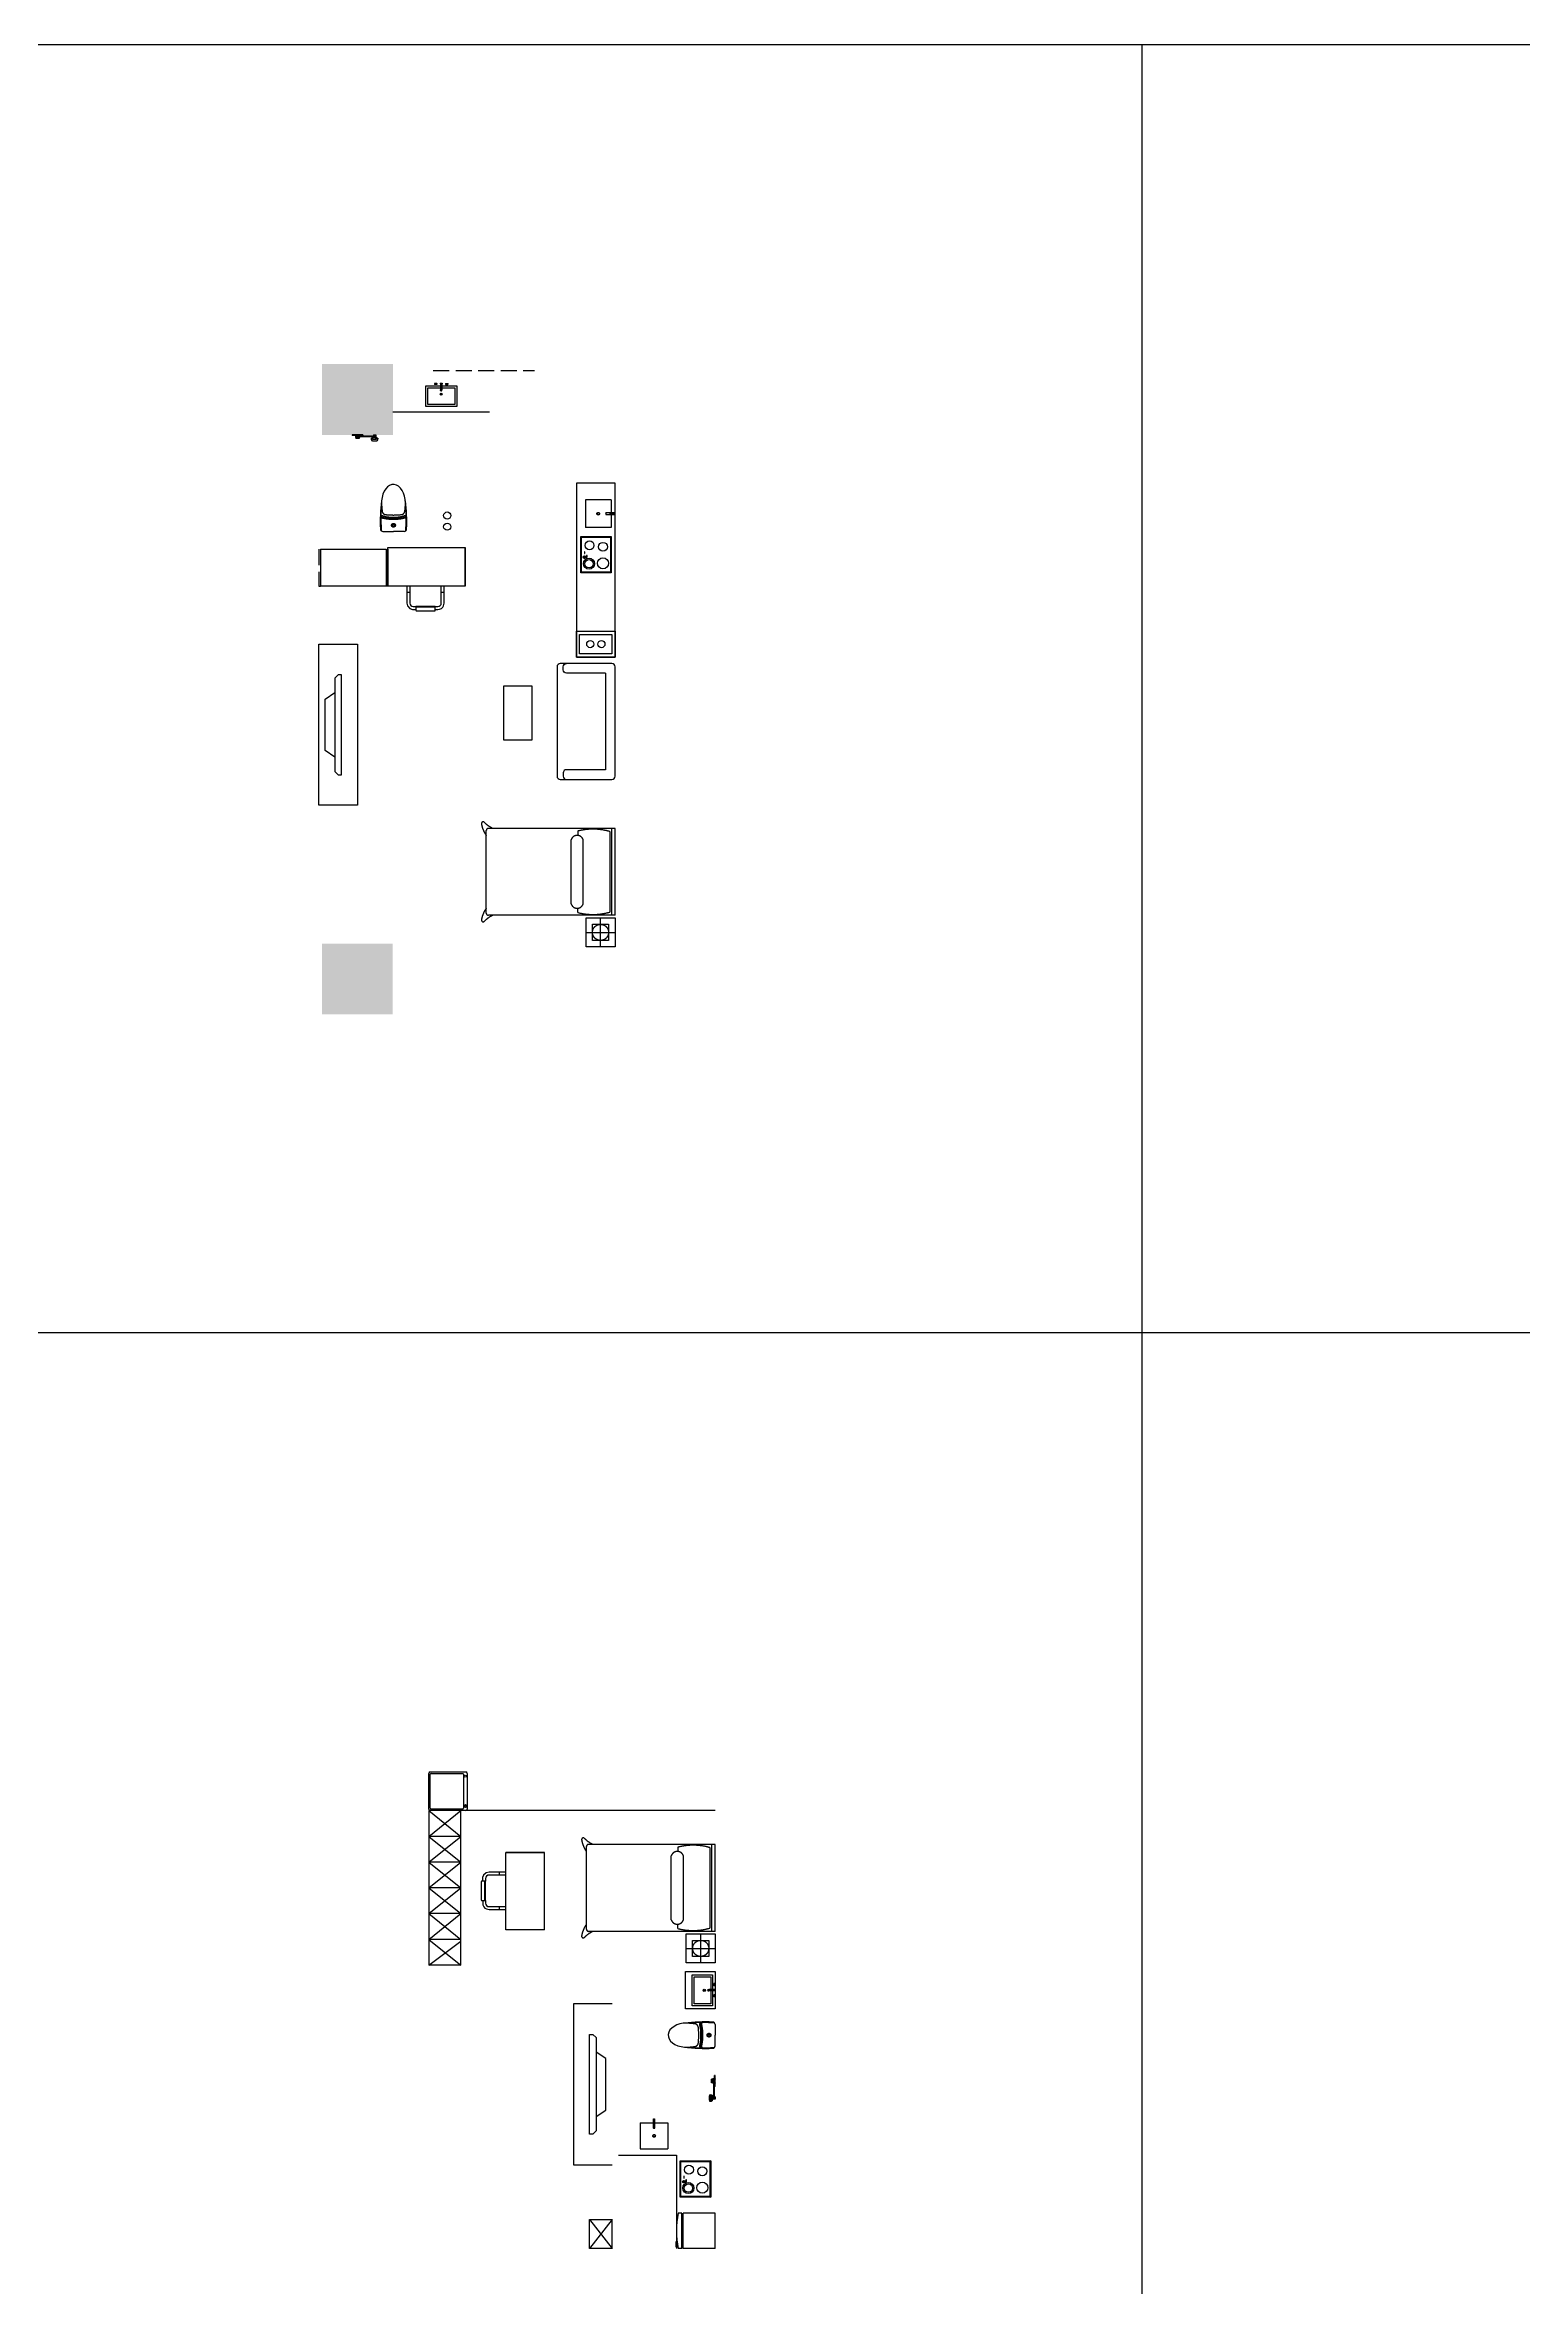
# Model space of a CAD drawing. Extents: x 64524 to 106254978, y -22354 to 20449254.
# Drawn here: x 106077940 to 106100903, y 19852395 to 19887214 of the extents above; entities that cross this region are included whole.
import ezdxf

# ---------------------------------------------------------------- set-up
doc = ezdxf.new("R2010")
doc.units = 0
doc.header["$LTSCALE"] = 1000
doc.header["$MEASUREMENT"] = 0
doc.linetypes.add('DASH', pattern=[0.35, 0.25, -0.1])
doc.layers.get('0').update_dxf_attribs({"color": 255, "linetype": 'CONTINUOUS'})
for name, color, linetype in [('A-DRWD', 115, 'CONTINUOUS'), ('B不可动建筑图层', 6, 'CONTINUOUS'), ('DOOR_FIRE_TEXT', 7, 'CONTINUOUS'), ('J家具', 4, 'CONTINUOUS'), ('K可动模块', 4, 'CONTINUOUS'), ('平面家具', 134, 'DASH')]:
    doc.layers.add(name, color=color, linetype=linetype)
doc.styles.add('ROMANS', font='romans.shx', dxfattribs={"width": 0.5})
doc.styles.get("Standard").update_dxf_attribs({"font": '', "width": 0.75})
doc.styles.get('Standard').set_extended_font_data('FangSong_GB2312')

# ---------------------------------------------------------------- blocks, each defined once
blk = doc.blocks.new('沙发')
at = {"layer": 'J家具', "extrusion": (1.12917e-07, -2.4151e-06, 1)}
blk.add_line((106086647, 19877458, 0), (106086647, 19875958, 0), dxfattribs=at)
at = {"layer": 'J家具', "extrusion": (1.12917e-07, -2.4151e-06, 1), "elevation": -36}
blk.add_lwpolyline([(106085947, 19877608, 0.414214), (106085897, 19877558), (106085897, 19875858, 0.414214), (106085947, 19875808), (106086747, 19875808, 0.414214), (106086797, 19875858), (106086797, 19877558, 0.414214), (106086747, 19877608)], format="xyb", close=True, dxfattribs=at)
at = {"layer": 'J家具', "extrusion": (1.12945e-07, 2.4151e-06, 1), "elevation": 60}
blk.add_lwpolyline([(106086647, 19877458), (106086044, 19877458, -0.414214), (106085994, 19877508), (106085994, 19877558, -0.414214), (106086044, 19877608)], format="xyb", dxfattribs=at)
at = {"layer": 'J家具'}
blk.add_lwpolyline([(106085063, 19876421), (106085512, 19876421), (106085512, 19877257), (106085063, 19877257)], close=True, dxfattribs=at)
at = {"layer": 'J家具', "extrusion": (1.12917e-07, -2.4151e-06, 1), "elevation": -36}
blk.add_lwpolyline([(106086647, 19875958), (106086044, 19875958, 0.414214), (106085994, 19875908), (106085994, 19875858, 0.414214), (106086044, 19875808)], format="xyb", dxfattribs=at)
blk = doc.blocks.new('$plan$00000401')
for p, q in [((-276, 0), (276, 0)), ((-300, -576), (-300, -24)), ((-276, -528), (-276, -36)), ((-264, -24), (264, -24)), ((276, -36), (276, -528)), ((300, -24), (300, -576)), ((276, -600), (-276, -600)), ((264, -540), (-264, -540))]:
    blk.add_line(p, q)
at = {"lineweight": 13}
blk.add_line((-218, -582), (-242, -558), dxfattribs=at)
for centre, radius in [((-230, -570), 23.2), ((234, -568), 17.2)]:
    blk.add_circle(centre, radius)
blk.add_circle((-230, -570), 17.2, dxfattribs=at)
for centre, radius, start, end in [((-276, -24), 24, 90, 180), ((276, -24), 24, 0, 90), ((-264, -36), 12, 90, 180), ((264, -36), 12, 0, 90), ((-276, -576), 24, 180, 270), ((-264, -528), 12, 180, 270), ((264, -528), 12, 270, 0), ((276, -576), 24, 270, 0)]:
    blk.add_arc(centre, radius, start, end)
blk = doc.blocks.new('xiyiji2')
blk.add_blockref('$plan$00000401', (300, 0))
blk = doc.blocks.new('bingxiang1')
for p, q in [((550, 0), (0, 0)), ((0, 0), (0, -495)), ((550, 0), (550, -495)), ((550, -495), (0, -495)), ((550, -516), (0, -516)), ((0, -516), (0, -577)), ((27, -495), (27, -516)), ((446, -591), (446, -612)), ((446, -612), (523, -612)), ((523, -495), (523, -516)), ((523, -612), (523, -581)), ((550, -516), (550, -577))]:
    blk.add_line(p, q)
blk.add_arc((275, 1056), 1656, 260.4416, 279.5584)
blk = doc.blocks.new('床')
at = {"layer": 'J家具', "linetype": 'DASH', "ltscale": 150}
for p, q in [((106061900, 19878614), (106061900, 19877709)), ((106063250, 19878614), (106061900, 19878614)), ((106063250, 19878564), (106061900, 19878564)), ((106063250, 19878614), (106063250, 19877930)), ((106063290, 19878164), (106063290, 19878614)), ((106063290, 19878614), (106063740, 19878614)), ((106063740, 19878614), (106063740, 19878164)), ((106063740, 19878164), (106063290, 19878164)), ((106063250, 19877930), (106063250, 19876716)), ((106061900, 19877714), (106061900, 19876716)), ((106061900, 19876716), (106061900, 19876649)), ((106062010, 19876614), (106061935, 19876614)), ((106063140, 19876614), (106062010, 19876614)), ((106063215, 19876614), (106063140, 19876614)), ((106063250, 19876716), (106063250, 19876649))]:
    blk.add_line(p, q, dxfattribs=at)
at = {"layer": 'J家具', "color": 251, "linetype": 'DASH', "ltscale": 150}
for p, q in [((106061950, 19878533), (106063200, 19878533)), ((106063390, 19878264), (106063390, 19878514)), ((106063390, 19878514), (106063640, 19878514)), ((106063515, 19878164), (106063515, 19878614)), ((106063640, 19878514), (106063640, 19878264)), ((106063072, 19878120), (106062078, 19878120)), ((106063740, 19878389), (106063290, 19878389)), ((106063640, 19878264), (106063390, 19878264)), ((106061943, 19878035), (106062010, 19878035)), ((106062169, 19877932), (106062078, 19877932)), ((106063072, 19877932), (106062078, 19877932)), ((106063207, 19878035), (106063140, 19878035))]:
    blk.add_line(p, q, dxfattribs=at)
blk.add_circle((106063515, 19878389), 125, dxfattribs=at)
for centre, radius, start, end in [((106062849, 19878271), 936, 163.7614, 194.6385), ((106062301, 19878271), 936, 345.3615, 16.2386), ((106062108, 19878026), 98.8, 107.9551, 252.0449), ((106063041, 19878026), 98.8, 287.9551, 72.0449)]:
    blk.add_arc(centre, radius, start, end, dxfattribs=at)
at = {"layer": 'J家具', "linetype": 'DASH', "ltscale": 150}
for centre, radius, start, end in [((106061826, 19876565), 26.4, 134.4254, 280.1236), ((106061501, 19876896), 437, 314.4254, 335.7104), ((106061751, 19876985), 453, 280.1236, 304.9237), ((106061935, 19876649), 35, 180, 270), ((106061935, 19876649), 35, 180, 270), ((106063399, 19876985), 453, 235.0763, 259.8764), ((106063215, 19876649), 35, 270, 0), ((106063215, 19876649), 35, 270, 0), ((106063649, 19876896), 437, 204.2896, 225.5746), ((106063324, 19876565), 26.4, 259.8764, 45.5746)]:
    blk.add_arc(centre, radius, start, end, dxfattribs=at)
blk = doc.blocks.new('书桌')
at = {"layer": 'DOOR_FIRE_TEXT', "color": 4, "linetype": 'ByBlock', "extrusion": (-7.05685e-19, -1.36181e-08, 1)}
for p, q in [((106061811, 19875367, 0), (106061802, 19875325, 0)), ((106061825, 19875390, 0), (106061811, 19875367, 0)), ((106061845, 19875409, 0), (106061825, 19875390, 0)), ((106061876, 19875422, 0), (106061845, 19875409, 0)), ((106061902, 19875425, 0), (106061876, 19875422, 0)), ((106061940, 19875425, 0), (106061902, 19875425, 0)), ((106061943, 19875444, 0), (106061940, 19875437, 0)), ((106061940, 19875437, 0), (106061940, 19875425, 0)), ((106061950, 19875447, 0), (106061943, 19875444, 0)), ((106062234, 19875447, 0), (106061950, 19875447, 0)), ((106062241, 19875444, 0), (106062234, 19875447, 0)), ((106062244, 19875437, 0), (106062241, 19875444, 0)), ((106062244, 19875426, 0), (106062244, 19875437, 0)), ((106062297, 19875426, 0), (106062244, 19875426, 0)), ((106062335, 19875412, 0), (106062297, 19875426, 0)), ((106062372, 19875371, 0), (106062335, 19875412, 0)), ((106062382, 19875325, 0), (106062372, 19875371, 0)), ((106061802, 19875325, 0), (106061802, 19875064)), ((106062382, 19875064), (106062382, 19875325, 0))]:
    blk.add_line(p, q, dxfattribs=at)
at = {"layer": 'J家具', "linetype": 'DASH', "ltscale": 150}
for p, q in [((106061488, 19875064), (106062688, 19875064)), ((106061488, 19874464), (106061488, 19875064)), ((106062688, 19874464), (106062688, 19875064)), ((106062688, 19875064), (106062688, 19874464)), ((106061488, 19874464), (106062688, 19874464))]:
    blk.add_line(p, q, dxfattribs=at)
at = {"layer": 'K可动模块', "extrusion": (-7.05685e-19, -1.36181e-08, 1)}
blk.add_line((106061940, 19875380, 0), (106062244, 19875380, 0), dxfattribs=at)
at = {"layer": 'K可动模块', "extrusion": (-7.05685e-19, -1.36181e-08, 1), "elevation": 0}
for points in [[(106061940, 19875380), (106061902, 19875380, 0.414214), (106061847, 19875325), (106061847, 19875064)], [(106062337, 19875064), (106062337, 19875325, 0.414214), (106062282, 19875380), (106062244, 19875380)]]:
    blk.add_lwpolyline(points, format="xyb", dxfattribs=at)
blk.add_lwpolyline([(106061950, 19875390), (106062234, 19875390, 0.414214), (106062244, 19875400), (106062244, 19875437, 0.414214), (106062234, 19875447), (106061950, 19875447, 0.414214), (106061940, 19875437), (106061940, 19875400, 0.414214)], format="xyb", close=True, dxfattribs=at)
for points in [[(106061802, 19875162), (106061847, 19875162)], [(106062337, 19875162), (106062382, 19875162)]]:
    blk.add_lwpolyline(points, dxfattribs=at)
at = {"layer": 'J家具', "linetype": 'DASH', "ltscale": 150, "oblique": -180, "text_generation_flag": 4, "width": 0.746669, "flags": 9}
blk.add_attdef('YSIZE', (106062688, 19874767), '', height=0.171, dxfattribs=at)
blk = doc.blocks.new('马桶')
at = {"layer": 'J家具'}
for p in [(106068925, 19878064), (106069252, 19878064)]:
    blk.add_line(p, (106069088, 19878064), dxfattribs=at)
at = {"layer": 'J家具', "color": 251, "linetype": 'DASH', "ltscale": 150}
for radius in [29.6, 16.1]:
    blk.add_circle((106069088, 19877968), radius, dxfattribs=at)
at = {"layer": 'J家具'}
for centre, radius, start, end in [((106071460, 19877909), 2577, 177.4001, 187.1336), ((106068925, 19878024), 40, 90, 177.4001), ((106069252, 19878024), 40, 2.5999, 90), ((106066717, 19877909), 2577, 352.8664, 2.5999)]:
    blk.add_arc(centre, radius, start, end, dxfattribs=at)
at = {"layer": 'J家具', "color": 251, "linetype": 'DASH', "ltscale": 150}
for centre, radius, start, end in [((106073205, 19877867), 4312, 177.5288, 183.6994), ((106068912, 19877862), 18.8, 174.0685, 287.6407), ((106068910, 19877871), 18.2, 203.5276, 286.6187), ((106068916, 19877846), 24.1, 198.0596, 297.7967), ((106068973, 19877743), 60, 95.3921, 169.5299), ((106069065, 19877270), 602, 87.7467, 104.3815), ((106069065, 19877270), 592, 87.7467, 104.3815), ((106069065, 19877290), 552, 87.5425, 104.3815), ((106069097, 19876431), 1378, 90.3409, 95.3921), ((106069112, 19877270), 602, 75.6185, 92.2533), ((106069112, 19877290), 552, 75.6185, 92.4575), ((106069080, 19876431), 1378, 84.6079, 89.6591), ((106069112, 19877270), 592, 75.6185, 92.2533), ((106069204, 19877743), 60, 10.4701, 84.6079), ((106069260, 19877846), 24.1, 242.2033, 341.9404), ((106069265, 19877862), 18.8, 252.3593, 5.9315), ((106069267, 19877871), 18.2, 253.3813, 336.4724), ((106064972, 19877867), 4312, 356.3006, 2.4712), ((106070002, 19877595), 1100, 171.703, 180.3481), ((106068175, 19877595), 1100, 359.6519, 8.297)]:
    blk.add_arc(centre, radius, start, end, dxfattribs=at)
at = {"layer": 'J家具'}
blk.add_ellipse((106069088, 19877623), major_axis=(0, 289), ratio=0.648116, start_param=1.570796, end_param=4.592942, dxfattribs=at)
blk = doc.blocks.new('淋浴')
at = {"layer": 'J家具', "linetype": 'DASH', "ltscale": 150, "extrusion": (-1.36181e-08, 7.05684e-19, 1)}
for p, q in [((106067686, 19878614, 0), (106067686, 19878604, 0)), ((106067856, 19878614, 0), (106067686, 19878614, 0)), ((106067856, 19878604, 0), (106067686, 19878604, 0)), ((106067739, 19878612, 0), (106067741, 19878614, 0)), ((106067739, 19878612, 0), (106067739, 19878575, 0)), ((106067741, 19878573, 0), (106067739, 19878575, 0)), ((106067801, 19878614, 0), (106067741, 19878614, 0)), ((106067801, 19878573, 0), (106067741, 19878573, 0)), ((106067744, 19878591, 0), (106067743, 19878590, 0)), ((106067743, 19878590, 0), (106067743, 19878556, 0)), ((106067744, 19878555, 0), (106067743, 19878556, 0)), ((106067797, 19878591, 0), (106067744, 19878591, 0)), ((106067797, 19878555, 0), (106067744, 19878555, 0)), ((106067745, 19878591, 0), (106067745, 19878602, 0)), ((106067755, 19878590, 0), (106067756, 19878591, 0)), ((106067755, 19878590, 0), (106067755, 19878562, 0)), ((106067756, 19878561, 0), (106067755, 19878562, 0)), ((106067785, 19878591, 0), (106067756, 19878591, 0)), ((106067785, 19878561, 0), (106067756, 19878561, 0)), ((106067757, 19878593, 0), (106067757, 19878602, 0)), ((106067784, 19878593, 0), (106067757, 19878593, 0)), ((106067758, 19878591, 0), (106067758, 19878593, 0)), ((106067783, 19878591, 0), (106067783, 19878593, 0)), ((106067784, 19878593, 0), (106067784, 19878602, 0)), ((106067785, 19878591, 0), (106067786, 19878590, 0)), ((106067786, 19878562, 0), (106067785, 19878561, 0)), ((106067786, 19878590, 0), (106067786, 19878562, 0)), ((106067796, 19878591, 0), (106067796, 19878602, 0)), ((106067797, 19878591, 0), (106067798, 19878590, 0)), ((106067798, 19878556, 0), (106067797, 19878555, 0)), ((106067798, 19878590, 0), (106067798, 19878556, 0)), ((106067801, 19878614, 0), (106067803, 19878612, 0)), ((106067803, 19878575, 0), (106067801, 19878573, 0)), ((106067803, 19878612, 0), (106067803, 19878575, 0)), ((106067856, 19878614, 0), (106067856, 19878604, 0))]:
    blk.add_line(p, q, dxfattribs=at)
at = {"layer": 'J家具', "linetype": 'DASH', "ltscale": 150, "extrusion": (-1.36181e-08, 7.05684e-19, 1), "elevation": -1}
for points in [[(106067856, 19878604), (106067792, 19878602), (106067737, 19878602), (106067686, 19878604)], [(106067803, 19878597), (106068022, 19878597)], [(106067803, 19878587), (106068022, 19878587)], [(106067986, 19878534), (106067986, 19878557)], [(106068018, 19878614), (106068019, 19878574)], [(106068018, 19878614), (106068055, 19878614)], [(106068022, 19878597), (106068022, 19878572)], [(106068027, 19878564), (106068025, 19878562)], [(106068046, 19878564), (106068048, 19878562)], [(106068050, 19878597), (106068050, 19878572)], [(106068055, 19878614), (106068054, 19878574)], [(106068086, 19878534), (106068086, 19878557)]]:
    blk.add_lwpolyline(points, dxfattribs=at)
at = {"layer": 'J家具', "linetype": 'DASH', "ltscale": 150, "extrusion": (-1.36181e-08, 7.05684e-19, 1)}
for centre, radius, start, end in [((106068036, 19878574, -1), 17.3, 180, 227.216), ((106068036, 19878574, -1), 15.3, 312.784, 227.216), ((106068036, 19878574, -1), 14.3, 312.784, 227.216), ((106068036, 19878597, -1), 14, 357.7558, 180), ((106068036, 19878574, -1), 17.3, 312.784, 0)]:
    blk.add_arc(centre, radius, start, end, dxfattribs=at)
for centre, start_param, end_param in [((106068036, 19878557, 0), 4.712389, 10.995574), ((106068036, 19878534, 0), 0, 3.141593)]:
    blk.add_ellipse(centre, major_axis=(-50, 0, 0), ratio=0.298895, start_param=start_param, end_param=end_param, dxfattribs=at)
at = {"layer": 'J家具', "linetype": 'DASH', "ltscale": 150, "extrusion": (1.36181e-08, -7.05684e-19, -1)}
blk.add_ellipse((106068036, 19878558, 0), major_axis=(-42.9, 0, 0), ratio=0.257242, start_param=-1.570796, end_param=4.712389, dxfattribs=at)
blk = doc.blocks.new('台盆')
at = {"layer": 'J家具', "extrusion": (-7.05685e-19, -1.36181e-08, 1)}
for p, q in [((106070284, 19877492, 0), (106070268, 19877492, 0)), ((106070268, 19877457, 0), (106070268, 19877492, 0)), ((106070284, 19877457, 0), (106070268, 19877457, 0)), ((106070284, 19877457, 0), (106070284, 19877492, 0)), ((106070288, 19877488, 0), (106070284, 19877488, 0)), ((106070288, 19877461, 0), (106070284, 19877461, 0)), ((106070177, 19877398, 0), (106070187, 19877399, 0)), ((106070177, 19877380, 0), (106070187, 19877379, 0)), ((106070281, 19877399, 0), (106070189, 19877399, 0)), ((106070281, 19877378, 0), (106070189, 19877378, 0)), ((106070284, 19877320, 0), (106070268, 19877320, 0)), ((106070268, 19877320, 0), (106070268, 19877286, 0)), ((106070284, 19877286, 0), (106070268, 19877286, 0)), ((106070281, 19877402, 0), (106070281, 19877375, 0)), ((106070288, 19877402, 0), (106070281, 19877402, 0)), ((106070288, 19877375, 0), (106070281, 19877375, 0)), ((106070284, 19877320, 0), (106070284, 19877286, 0)), ((106070288, 19877317, 0), (106070284, 19877317, 0)), ((106070288, 19877289, 0), (106070284, 19877289, 0)), ((106070285, 19877402, 0), (106070285, 19877375, 0)), ((106070288, 19877402, 0), (106070288, 19877375, 0))]:
    blk.add_line(p, q, dxfattribs=at)
at = {"layer": 'J家具', "extrusion": (-7.05685e-19, -1.36181e-08, 1), "elevation": 0}
for points in [[(106070249, 19877378), (106070249, 19877147), (106069930, 19877147), (106069930, 19877627), (106070249, 19877627), (106070249, 19877399)], [(106070219, 19877378), (106070219, 19877177), (106069960, 19877177), (106069960, 19877597), (106070219, 19877597), (106070219, 19877399)]]:
    blk.add_lwpolyline(points, dxfattribs=at)
at = {"layer": 'J家具', "extrusion": (-7.05685e-19, -1.36181e-08, 1)}
for radius in [16.9, 12.3, 10.3]:
    blk.add_circle((106070120, 19877389, 0), radius, dxfattribs=at)
for centre, radius, start, end in [((106070179, 19877389, 0), 8.91, 97.6621, 262.3376), ((106070189, 19877389, 0), 10.3, 89.9998, 269.9998)]:
    blk.add_arc(centre, radius, start, end, dxfattribs=at)
blk = doc.blocks.new('电视')
at = {"layer": 'J家具', "linetype": 'DASH', "ltscale": 150}
for p, q in [((106066638, 19850892, 0), (106064138, 19850892, 0)), ((106064138, 19850892, 0), (106064138, 19850292, 0)), ((106064613, 19850642, 0), (106066163, 19850642, 0)), ((106064613, 19850592, 0), (106064613, 19850642, 0)), ((106066163, 19850642, 0), (106066163, 19850592, 0)), ((106066638, 19850292, 0), (106066638, 19850892, 0)), ((106064663, 19850542, 0), (106064613, 19850592, 0)), ((106066113, 19850542, 0), (106064663, 19850542, 0)), ((106065888, 19850542, 0), (106064888, 19850542, 0)), ((106064888, 19850542, 0), (106064988, 19850392, 0)), ((106064988, 19850392, 0), (106065788, 19850392, 0)), ((106065788, 19850392, 0), (106065888, 19850542, 0)), ((106066163, 19850592, 0), (106066113, 19850542, 0))]:
    blk.add_line(p, q, dxfattribs=at)
blk = doc.blocks.new('椅子')
at = {"layer": 'DOOR_FIRE_TEXT', "color": 4, "linetype": 'ByBlock', "extrusion": (7.05687e-19, 1.36181e-08, 1)}
for p, q in [((106083564, 19878808), (106083564, 19878546, 0)), ((106083564, 19878546, 0), (106083574, 19878501, 0)), ((106083574, 19878501, 0), (106083611, 19878460, 0)), ((106084101, 19878463, 0), (106084121, 19878482, 0)), ((106084121, 19878482, 0), (106084135, 19878504, 0)), ((106084135, 19878504, 0), (106084144, 19878546, 0)), ((106084144, 19878546, 0), (106084144, 19878808)), ((106083611, 19878460, 0), (106083649, 19878446, 0)), ((106083649, 19878446, 0), (106083703, 19878446, 0)), ((106083703, 19878446, 0), (106083703, 19878435, 0)), ((106083703, 19878435, 0), (106083706, 19878427, 0)), ((106083706, 19878427, 0), (106083713, 19878425, 0)), ((106083713, 19878425, 0), (106083996, 19878425, 0)), ((106083996, 19878425, 0), (106084003, 19878427, 0)), ((106084003, 19878427, 0), (106084006, 19878435, 0)), ((106084006, 19878435, 0), (106084006, 19878446, 0)), ((106084006, 19878446, 0), (106084044, 19878446, 0)), ((106084044, 19878446, 0), (106084070, 19878449, 0)), ((106084070, 19878449, 0), (106084101, 19878463, 0))]:
    blk.add_line(p, q, dxfattribs=at)
at = {"layer": 'K可动模块', "extrusion": (7.05687e-19, 1.36181e-08, 1)}
blk.add_line((106084006, 19878491, 0), (106083703, 19878491, 0), dxfattribs=at)
at = {"layer": 'K可动模块', "extrusion": (7.05687e-19, 1.36181e-08, 1), "elevation": 0}
for points in [[(106083609, 19878710), (106083564, 19878710)], [(106084144, 19878710), (106084099, 19878710)]]:
    blk.add_lwpolyline(points, dxfattribs=at)
for points in [[(106083609, 19878808), (106083609, 19878546, 0.414214), (106083664, 19878491), (106083703, 19878491)], [(106084006, 19878491), (106084044, 19878491, 0.414214), (106084099, 19878546), (106084099, 19878808)]]:
    blk.add_lwpolyline(points, format="xyb", dxfattribs=at)
blk.add_lwpolyline([(106083996, 19878481), (106083713, 19878481, 0.414214), (106083703, 19878471), (106083703, 19878435, 0.414214), (106083713, 19878425), (106083996, 19878425, 0.414214), (106084006, 19878435), (106084006, 19878471, 0.414214)], format="xyb", close=True, dxfattribs=at)

msp = doc.modelspace()

# ---------------------------------------------------------------- linework, layer by layer
at = {"linetype": 'Continuous'}
for p, q in [((106254978, 19887214), (106054978, 19887214)), ((106094978, 19887214), (106094978, 19827214)), ((106254978, 19867214), (106054978, 19867214))]:
    msp.add_line(p, q, dxfattribs=at)
at = {"layer": 'A-DRWD'}
msp.add_line((106088353, 19859795), (106083903, 19859795), dxfattribs=at)
at = {"layer": 'B不可动建筑图层', "color": 6}
for points in [[(106086197, 19878108), (106086797, 19878108), (106086797, 19877708), (106086197, 19877708)], [(106086247, 19878058), (106086747, 19878058), (106086747, 19877758), (106086247, 19877758)]]:
    msp.add_lwpolyline(points, close=True, dxfattribs=at)
for centre in [(106084190, 19879905), (106084190, 19879731), (106086412, 19877908), (106086586, 19877908)]:
    msp.add_circle(centre, 55, dxfattribs=at)
for points in [[(106082247, 19881158), (106083347, 19881158), (106082247, 19882258), (106083347, 19882258)], [(106082244, 19872158), (106083344, 19872158), (106082244, 19873258), (106083344, 19873258)]]:
    msp.add_solid(points, dxfattribs=at)
at = {"layer": 'J家具', "extrusion": (1.36181e-08, -7.05686e-19, 1)}
for p, q in [((106083994, 19881954, 0), (106083994, 19881937, 0)), ((106084029, 19881954, 0), (106083994, 19881954, 0)), ((106083998, 19881958, 0), (106083998, 19881954, 0)), ((106084025, 19881958, 0), (106084025, 19881954, 0)), ((106084029, 19881954, 0), (106084029, 19881937, 0)), ((106084083, 19881958, 0), (106084083, 19881951, 0)), ((106084083, 19881958, 0), (106084111, 19881958, 0)), ((106084083, 19881954, 0), (106084111, 19881954, 0)), ((106084083, 19881951, 0), (106084111, 19881951, 0)), ((106084087, 19881951, 0), (106084087, 19881858, 0)), ((106084107, 19881951, 0), (106084107, 19881858, 0)), ((106084111, 19881958, 0), (106084111, 19881951, 0)), ((106084166, 19881954, 0), (106084166, 19881937, 0)), ((106084166, 19881954, 0), (106084200, 19881954, 0)), ((106084169, 19881958, 0), (106084169, 19881954, 0)), ((106084197, 19881958, 0), (106084197, 19881954, 0)), ((106084200, 19881954, 0), (106084200, 19881937, 0)), ((106084029, 19881937, 0), (106083994, 19881937, 0)), ((106084088, 19881847, 0), (106084087, 19881857, 0)), ((106084106, 19881847, 0), (106084107, 19881857, 0)), ((106084166, 19881937, 0), (106084200, 19881937, 0))]:
    msp.add_line(p, q, dxfattribs=at)
at = {"layer": 'J家具'}
for p, q in [((106084847, 19881508), (106083347, 19881508)), ((106083193, 19879658), (106083356, 19879658)), ((106083520, 19879658), (106083356, 19879658)), ((106086266, 19879579, -1), (106086277, 19879568, 3)), ((106086739, 19879579), (106086728, 19879568, 3)), ((106082222, 19879383), (106083243, 19879383)), ((106082222, 19879383), (106082222, 19878808)), ((106083243, 19879383), (106083243, 19878808)), ((106083268, 19879408), (106084467, 19879408)), ((106083268, 19878808), (106083268, 19879408)), ((106083268, 19879383), (106083268, 19878808)), ((106083268, 19878808), (106083268, 19879383)), ((106084467, 19879408), (106084467, 19878808)), ((106084467, 19878808), (106084467, 19879408)), ((106084467, 19879408), (106084467, 19878808)), ((106086329, 19879328, 1), (106086321, 19879328, 1)), ((106086329, 19879257, 1), (106086321, 19879257, 1)), ((106086364, 19879270, 1), (106086355, 19879270, 1)), ((106086266, 19879014, -1), (106086277, 19879025, 3)), ((106086728, 19879025, 3), (106086739, 19879014)), ((106084467, 19878808), (106082222, 19878808)), ((106083268, 19878808), (106083243, 19878808)), ((106084467, 19878808), (106083268, 19878808)), ((106082197, 19875405), (106082197, 19877905)), ((106082197, 19877905), (106082797, 19877905)), ((106082797, 19877905), (106082797, 19875405)), ((106082497, 19877430), (106082447, 19877380)), ((106082547, 19877430), (106082497, 19877430)), ((106082547, 19875880), (106082547, 19877430)), ((106082297, 19877055), (106082447, 19877155)), ((106082447, 19877380), (106082447, 19875930)), ((106082447, 19877155), (106082447, 19876155)), ((106082297, 19876255), (106082297, 19877055)), ((106082447, 19876155), (106082297, 19876255)), ((106082447, 19875930), (106082497, 19875880)), ((106082497, 19875880), (106082547, 19875880)), ((106082797, 19875405), (106082197, 19875405)), ((106083903, 19859795, 0), (106083903, 19857395, 0)), ((106084403, 19859795, 0), (106083903, 19859795, 0)), ((106084403, 19859395, 0), (106083903, 19859395, 0)), ((106084403, 19858995, 0), (106083903, 19858995, 0)), ((106084403, 19858595, 0), (106083903, 19858595, 0)), ((106084403, 19858195, 0), (106083903, 19858195, 0)), ((106084403, 19857795, 0), (106083903, 19857795, 0)), ((106084403, 19857395, 0), (106083903, 19857395, 0)), ((106087810, 19854355, -1), (106087821, 19854344, 3)), ((106087873, 19854104, 1), (106087864, 19854104, 1)), ((106088283, 19854355), (106088272, 19854344, 3)), ((106087810, 19853791, -1), (106087821, 19853802, 3)), ((106087873, 19854033, 1), (106087864, 19854033, 1)), ((106087908, 19854047, 1), (106087899, 19854047, 1)), ((106088272, 19853802, 3), (106088283, 19853791))]:
    msp.add_line(p, q, dxfattribs=at)
at = {"layer": 'J家具', "linetype": 'DASH', "ltscale": 150, "extrusion": (-1.36181e-08, 7.05684e-19, 1)}
for p, q in [((106082712, 19881158, 0), (106082712, 19881148, 0)), ((106082882, 19881158, 0), (106082712, 19881158, 0)), ((106082882, 19881148, 0), (106082712, 19881148, 0)), ((106082765, 19881156, 0), (106082767, 19881158, 0)), ((106082765, 19881156, 0), (106082765, 19881119, 0)), ((106082767, 19881117, 0), (106082765, 19881119, 0)), ((106082827, 19881158, 0), (106082767, 19881158, 0)), ((106082827, 19881117, 0), (106082767, 19881117, 0)), ((106082771, 19881135, 0), (106082770, 19881134, 0)), ((106082770, 19881134, 0), (106082770, 19881100, 0)), ((106082771, 19881099, 0), (106082770, 19881100, 0)), ((106082824, 19881135, 0), (106082771, 19881135, 0)), ((106082824, 19881099, 0), (106082771, 19881099, 0)), ((106082772, 19881135, 0), (106082772, 19881146, 0)), ((106082782, 19881134, 0), (106082783, 19881135, 0)), ((106082782, 19881134, 0), (106082782, 19881106, 0)), ((106082783, 19881105, 0), (106082782, 19881106, 0)), ((106082812, 19881135, 0), (106082783, 19881135, 0)), ((106082812, 19881105, 0), (106082783, 19881105, 0)), ((106082784, 19881137, 0), (106082784, 19881146, 0)), ((106082811, 19881137, 0), (106082784, 19881137, 0)), ((106082785, 19881135, 0), (106082785, 19881137, 0)), ((106082810, 19881135, 0), (106082810, 19881137, 0)), ((106082811, 19881137, 0), (106082811, 19881146, 0)), ((106082812, 19881135, 0), (106082813, 19881134, 0)), ((106082813, 19881106, 0), (106082812, 19881105, 0)), ((106082813, 19881134, 0), (106082813, 19881106, 0)), ((106082823, 19881135, 0), (106082823, 19881146, 0)), ((106082824, 19881135, 0), (106082825, 19881134, 0)), ((106082825, 19881100, 0), (106082824, 19881099, 0)), ((106082825, 19881134, 0), (106082825, 19881100, 0)), ((106082827, 19881158, 0), (106082829, 19881156, 0)), ((106082829, 19881119, 0), (106082827, 19881117, 0)), ((106082829, 19881156, 0), (106082829, 19881119, 0)), ((106082882, 19881158, 0), (106082882, 19881148, 0))]:
    msp.add_line(p, q, dxfattribs=at)
at = {"layer": 'J家具', "linetype": 'DASH', "ltscale": 150}
for p, q in [((106084797, 19874937), (106084797, 19875012)), ((106084900, 19875047), (106084832, 19875047)), ((106085897, 19875047), (106084900, 19875047)), ((106086797, 19875047), (106085892, 19875047)), ((106086747, 19873697), (106086747, 19875047)), ((106086797, 19873697), (106086797, 19875047)), ((106084797, 19873808), (106084797, 19874937)), ((106084797, 19873732), (106084797, 19873808)), ((106084900, 19873697), (106084832, 19873697)), ((106086114, 19873697), (106084900, 19873697)), ((106086797, 19873697), (106086114, 19873697)), ((106086347, 19873657), (106086797, 19873657)), ((106086347, 19873207), (106086347, 19873657)), ((106086797, 19873657), (106086797, 19873207)), ((106086797, 19873207), (106086347, 19873207))]:
    msp.add_line(p, q, dxfattribs=at)
at = {"layer": 'J家具', "color": 251, "linetype": 'DASH', "ltscale": 150}
for p, q in [((106086218, 19875004), (106086218, 19874937)), ((106086716, 19874997), (106086716, 19873747)), ((106086115, 19874778), (106086115, 19874869)), ((106086115, 19873876), (106086115, 19874869)), ((106086303, 19873876), (106086303, 19874869)), ((106086218, 19873741), (106086218, 19873808)), ((106086572, 19873207), (106086572, 19873657)), ((106086347, 19873432), (106086797, 19873432)), ((106086447, 19873557), (106086697, 19873557)), ((106086447, 19873307), (106086447, 19873557)), ((106086697, 19873307), (106086447, 19873307)), ((106086697, 19873557), (106086697, 19873307))]:
    msp.add_line(p, q, dxfattribs=at)
at = {"layer": 'J家具', "color": 251, "ltscale": 150}
for p, q in [((106083903, 19859795, 0), (106084403, 19859395, 0)), ((106083903, 19859395, 0), (106084403, 19859795, 0)), ((106083903, 19859395, 0), (106084403, 19858995, 0)), ((106083903, 19858995, 0), (106084403, 19859395, 0)), ((106083903, 19858995, 0), (106084403, 19858595, 0)), ((106083903, 19858595, 0), (106084403, 19858995, 0)), ((106083903, 19858595, 0), (106084403, 19858195, 0)), ((106083903, 19858195, 0), (106084403, 19858595, 0)), ((106083903, 19858195, 0), (106084403, 19857795, 0)), ((106083903, 19857795, 0), (106084403, 19858195, 0)), ((106083903, 19857795, 0), (106084403, 19857395, 0)), ((106083903, 19857395), (106084403, 19857765, 0))]:
    msp.add_line(p, q, dxfattribs=at)
at = {"layer": 'J家具', "linetype": 'Continuous'}
msp.add_line((106084403, 19857395, 0), (106084403, 19859795, 0), dxfattribs=at)
at = {"layer": 'J家具', "extrusion": (1.36181e-08, -7.05686e-19, 1), "elevation": 1}
for points in [[(106084107, 19881919), (106084339, 19881919), (106084339, 19881599), (106083859, 19881599), (106083859, 19881919), (106084087, 19881919)], [(106084107, 19881889), (106084309, 19881889), (106084309, 19881629), (106083889, 19881629), (106083889, 19881889), (106084087, 19881889)]]:
    msp.add_lwpolyline(points, dxfattribs=at)
at = {"layer": 'J家具', "linetype": 'DASH', "ltscale": 150, "extrusion": (-1.36181e-08, 7.05684e-19, 1), "elevation": -1}
for points in [[(106082882, 19881148), (106082819, 19881146), (106082764, 19881146), (106082712, 19881148)], [(106082829, 19881141), (106083049, 19881141)], [(106082829, 19881131), (106083049, 19881131)], [(106083013, 19881078), (106083013, 19881101)], [(106083044, 19881158), (106083045, 19881118)], [(106083044, 19881158), (106083081, 19881158)], [(106083049, 19881141), (106083049, 19881116)], [(106083053, 19881108), (106083051, 19881106)], [(106083072, 19881108), (106083074, 19881106)], [(106083077, 19881141), (106083077, 19881116)], [(106083081, 19881158), (106083080, 19881118)], [(106083113, 19881078), (106083113, 19881101)]]:
    msp.add_lwpolyline(points, dxfattribs=at)
at = {"layer": 'J家具'}
for points, elevation in [([(106086197, 19877708), (106086797, 19877708), (106086797, 19880408), (106086197, 19880408)], 0), ([(106086536, 19879954), (106086544, 19879952), (106086551, 19879947), (106086554, 19879943), (106086556, 19879938), (106086557, 19879934), (106086557, 19879929), (106086555, 19879925), (106086552, 19879921), (106086549, 19879917), (106086544, 19879914), (106086536, 19879913), (106086528, 19879914), (106086522, 19879919), (106086517, 19879925), (106086516, 19879933), (106086517, 19879941), (106086522, 19879947), (106086528, 19879952)], -1), ([(106086536, 19879950), (106086545, 19879947), (106086551, 19879942), (106086553, 19879933), (106086551, 19879925), (106086545, 19879919), (106086536, 19879916), (106086528, 19879919), (106086522, 19879925), (106086519, 19879933), (106086522, 19879942), (106086528, 19879947)], -1), ([(106086719, 19879925), (106086796, 19879925), (106086796, 19879941), (106086719, 19879941)], -1)]:
    msp.add_lwpolyline(points, close=True, dxfattribs=dict(at, elevation=elevation))
at = {"layer": 'J家具', "elevation": -1}
for points in [[(106086737, 19880149), (106086337, 19880149), (106086337, 19879718)], [(106086737, 19880149), (106086737, 19879718), (106086337, 19879718)], [(106086655, 19879944), (106086655, 19879945), (106086656, 19879945)], [(106086655, 19879944), (106086655, 19879922), (106086656, 19879922)], [(106086655, 19879922), (106086656, 19879922)], [(106086798, 19879945), (106086656, 19879945)], [(106086656, 19879922), (106086798, 19879922)]]:
    msp.add_lwpolyline(points, dxfattribs=at)
at = {"layer": 'J家具', "elevation": 1}
for points in [[(106086329, 19879316), (106086329, 19879339, 0.414214), (106086326, 19879342), (106086323, 19879342, 0.414214), (106086321, 19879339), (106086321, 19879316, 0.414214), (106086323, 19879313), (106086326, 19879313, 0.414214)], [(106086329, 19879245), (106086329, 19879269, 0.414214), (106086326, 19879271), (106086323, 19879271, 0.414214), (106086321, 19879269), (106086321, 19879245, 0.414214), (106086323, 19879242), (106086326, 19879242, 0.414214)], [(106086364, 19879259), (106086364, 19879282, 0.414214), (106086361, 19879285), (106086358, 19879285, 0.414214), (106086355, 19879282), (106086355, 19879259, 0.414214), (106086358, 19879256), (106086361, 19879256, 0.414214)], [(106087873, 19854092), (106087873, 19854116, 0.414214), (106087870, 19854119), (106087867, 19854119, 0.414214), (106087864, 19854116), (106087864, 19854092, 0.414214), (106087867, 19854089), (106087870, 19854089, 0.414214)], [(106087873, 19854021), (106087873, 19854045, 0.414214), (106087870, 19854048), (106087867, 19854048, 0.414214), (106087864, 19854045), (106087864, 19854021, 0.414214), (106087867, 19854018), (106087870, 19854018, 0.414214)], [(106087908, 19854035), (106087908, 19854059, 0.414214), (106087905, 19854061), (106087902, 19854061, 0.414214), (106087899, 19854059), (106087899, 19854035, 0.414214), (106087902, 19854032), (106087905, 19854032, 0.414214)]]:
    msp.add_lwpolyline(points, format="xyb", close=True, dxfattribs=at)
at = {"layer": 'J家具', "linetype": 'Continuous'}
msp.add_lwpolyline([(106087891, 19857295), (106088353, 19857295), (106088353, 19856715), (106087891, 19856715)], close=True, dxfattribs=at)
at = {"layer": 'J家具'}
for points in [[(106087188, 19854944), (106087188, 19854544), (106087620, 19854544)], [(106087188, 19854944), (106087620, 19854944), (106087620, 19854544)], [(106087392, 19855006), (106087392, 19854864)], [(106087393, 19854863), (106087392, 19854863), (106087392, 19854864)], [(106087393, 19854863), (106087415, 19854863), (106087415, 19854864)], [(106087415, 19854864), (106087415, 19855006)], [(106087415, 19854863), (106087415, 19854864)]]:
    msp.add_lwpolyline(points, dxfattribs=at)
for points in [[(106087412, 19854926), (106087412, 19855003), (106087396, 19855003), (106087396, 19854926)], [(106087383, 19854744), (106087385, 19854752), (106087390, 19854758), (106087394, 19854762), (106087399, 19854764), (106087404, 19854765), (106087408, 19854764), (106087413, 19854763), (106087417, 19854760), (106087420, 19854756), (106087423, 19854752), (106087424, 19854744), (106087423, 19854736), (106087419, 19854729), (106087412, 19854725), (106087404, 19854724), (106087396, 19854725), (106087390, 19854729), (106087385, 19854736)], [(106087388, 19854744), (106087390, 19854753), (106087395, 19854758), (106087404, 19854760), (106087412, 19854758), (106087419, 19854753), (106087421, 19854744), (106087419, 19854736), (106087412, 19854729), (106087404, 19854727), (106087395, 19854729), (106087390, 19854736)]]:
    msp.add_lwpolyline(points, close=True, dxfattribs=at)
at = {"layer": 'J家具', "linetype": 'Continuous'}
msp.add_lwpolyline([(106086853, 19854445), (106087753, 19854445), (106087753, 19852995)], dxfattribs=at)
at = {"layer": 'J家具', "color": 251, "ltscale": 150}
msp.add_lwpolyline([(106086753, 19852995), (106086403, 19852995), (106086403, 19853445), (106086753, 19852995), (106086753, 19853445), (106086403, 19852995), (106086403, 19853445), (106086753, 19853445)], dxfattribs=at)
at = {"layer": 'J家具', "extrusion": (1.36181e-08, -7.05686e-19, 1)}
for radius in [16.9, 12.3, 10.3]:
    msp.add_circle((106084097, 19881790, 1), radius, dxfattribs=at)
at = {"layer": 'J家具', "color": 251, "linetype": 'DASH', "ltscale": 150}
for centre, radius in [((106083356, 19879754), 29.6), ((106083356, 19879754), 16.1), ((106086572, 19873432), 125)]:
    msp.add_circle(centre, radius, dxfattribs=at)
at = {"layer": 'J家具'}
for centre, radius in [((106086401, 19879442, 611), 69.4), ((106086324, 19879257, 1), 20.3), ((106086324, 19879257, 1), 17.5), ((106086393, 19879157, 611), 86.2), ((106086393, 19879157, 611), 65.5), ((106086610, 19879163, 611), 86.2), ((106086610, 19879419, 611), 69.4), ((106087945, 19854219, 611), 69.4), ((106088153, 19854195, 611), 69.4), ((106087868, 19854033, 1), 20.3), ((106087868, 19854033, 1), 17.5), ((106087937, 19853933, 611), 86.2), ((106087937, 19853933, 611), 65.5), ((106088153, 19853939, 611), 86.2)]:
    msp.add_circle(centre, radius, dxfattribs=at)
at = {"layer": 'J家具', "extrusion": (1.36181e-08, -7.05686e-19, 1)}
for centre, radius, start, end in [((106084097, 19881858, 1), 10.3, 179.9998, 359.9998), ((106084097, 19881848, 1), 8.91, 187.6621, 352.3376)]:
    msp.add_arc(centre, radius, start, end, dxfattribs=at)
at = {"layer": 'J家具', "linetype": 'DASH', "ltscale": 150, "extrusion": (-1.36181e-08, 7.05684e-19, 1)}
for centre, radius, start, end in [((106083063, 19881118, -1), 17.3, 180, 227.216), ((106083063, 19881118, -1), 15.3, 312.784, 227.216), ((106083063, 19881118, -1), 14.3, 312.784, 227.216), ((106083063, 19881141, -1), 14, 357.7558, 180), ((106083063, 19881118, -1), 17.3, 312.784, 0)]:
    msp.add_arc(centre, radius, start, end, dxfattribs=at)
at = {"layer": 'J家具'}
for centre, radius, start, end in [((106085727, 19879813), 2577, 172.8664, 182.5999), ((106080985, 19879813), 2577, 357.4001, 7.1336), ((106083193, 19879698), 40, 182.5999, 270), ((106083520, 19879698), 40, 270, 357.4001)]:
    msp.add_arc(centre, radius, start, end, dxfattribs=at)
at = {"layer": 'J家具', "color": 251, "linetype": 'DASH', "ltscale": 150}
for centre, radius, start, end in [((106087473, 19879855), 4312, 176.3006, 182.4712), ((106083184, 19879876), 24.1, 62.2033, 161.9404), ((106083180, 19879860), 18.8, 72.3593, 185.9315), ((106083178, 19879850), 18.2, 73.3813, 156.4724), ((106084270, 19880126), 1100, 179.6519, 188.297), ((106083240, 19879978), 60, 190.4701, 264.6079), ((106083332, 19880451), 602, 255.6185, 272.2533), ((106083332, 19880451), 592, 255.6185, 272.2533), ((106083332, 19880432), 552, 255.6185, 272.4575), ((106083364, 19881291), 1378, 264.6079, 269.6591), ((106083348, 19881291), 1378, 270.3409, 275.3921), ((106083380, 19880432), 552, 267.5425, 284.3815), ((106083380, 19880451), 602, 267.7467, 284.3815), ((106083380, 19880451), 592, 267.7467, 284.3815), ((106083472, 19879978), 60, 275.3921, 349.5299), ((106083528, 19879876), 24.1, 18.0596, 117.7967), ((106083533, 19879860), 18.8, 354.0685, 107.6407), ((106083535, 19879850), 18.2, 23.5276, 106.6187), ((106082443, 19880126), 1100, 351.703, 0.3481), ((106079240, 19879855), 4312, 357.5288, 3.6994), ((106086455, 19874099), 936, 73.7614, 104.6385), ((106086209, 19874839), 98.8, 17.9551, 162.0449), ((106086209, 19873906), 98.8, 197.9551, 342.0449), ((106086455, 19874646), 936, 255.3615, 286.2386)]:
    msp.add_arc(centre, radius, start, end, dxfattribs=at)
at = {"layer": 'J家具', "linetype": 'DASH', "ltscale": 150}
for centre, radius, start, end in [((106084749, 19875122), 26.4, 44.4254, 190.1236), ((106085168, 19875196), 453, 190.1236, 214.9237), ((106085080, 19875446), 437, 224.4254, 245.7104), ((106084832, 19875012), 35, 90, 180), ((106084832, 19875012), 35, 90, 180), ((106084749, 19873623), 26.4, 169.8764, 315.5746), ((106085168, 19873548), 453, 145.0763, 169.8764), ((106085080, 19873299), 437, 114.2896, 135.5746), ((106084832, 19873732), 35, 180, 270), ((106084832, 19873732), 35, 180, 270)]:
    msp.add_arc(centre, radius, start, end, dxfattribs=at)
at = {"layer": 'J家具', "linetype": 'DASH', "ltscale": 150, "extrusion": (-1.36181e-08, 7.05684e-19, 1)}
for centre, start_param, end_param in [((106083063, 19881101, 0), 4.712389, 10.995574), ((106083063, 19881078, 0), 0, 3.141593)]:
    msp.add_ellipse(centre, major_axis=(-50, 0, 0), ratio=0.298895, start_param=start_param, end_param=end_param, dxfattribs=at)
at = {"layer": 'J家具', "linetype": 'DASH', "ltscale": 150, "extrusion": (1.36181e-08, -7.05684e-19, -1)}
msp.add_ellipse((106083063, 19881102, 0), major_axis=(-42.9, 0, 0), ratio=0.257242, start_param=-1.570796, end_param=4.712389, dxfattribs=at)
at = {"layer": 'J家具'}
msp.add_ellipse((106083356, 19880098), major_axis=(0, -289), ratio=0.648116, start_param=1.570796, end_param=4.592942, dxfattribs=at)
for points in [[(106086266, 19879014, -1), (106086266, 19879579, -1), (106086739, 19879579), (106086739, 19879014)], [(106086277, 19879025, 3), (106086277, 19879568, 1), (106086728, 19879568, 1), (106086728, 19879025, 3)], [(106087810, 19853791, -1), (106087810, 19854355, -1), (106088283, 19854355), (106088283, 19853791)], [(106087821, 19853802, 3), (106087821, 19854344, 1), (106088272, 19854344, 1), (106088272, 19853802, 3)]]:
    msp.add_3dface(points, dxfattribs=at)
at = {"layer": '平面家具'}
for p, q in [((106083972, 19882158), (106085547, 19882158)), ((106082197, 19879383), (106082197, 19878808)), ((106082197, 19878808), (106082222, 19878808))]:
    msp.add_line(p, q, dxfattribs=at)

# ---------------------------------------------------------------- block references
at = {"linetype": 'Continuous'}
msp.add_blockref('沙发', (0, 0), dxfattribs=at)
at = {"linetype": 'Continuous', "rotation": 270}
msp.add_blockref('淋浴', (86209739, 125923367), dxfattribs=at)
at = {"layer": 'J家具', "linetype": 'Continuous'}
msp.add_blockref('椅子', (0, 0), dxfattribs=at)
at = {"layer": 'J家具'}
for name, p, rotation in [('xiyiji2', (106083903, 19859795, 0), 90), ('床', (86209739, 125921170), 270), ('书桌', (125960167, -86203543, 0), 90), ('电视', (125937045, -86209843, 0), 90), ('马桶', (86210289, 125925396), 270), ('bingxiang1', (106088353, 19853545), 270)]:
    msp.add_blockref(name, p, dxfattribs=dict(at, rotation=rotation))
msp.add_blockref('台盆', (18064, -20384), dxfattribs=at)

# ---------------------------------------------------------------- texts
at = {"layer": 'J家具', "char_height": 9.2, "width": 11.96, "attachment_point": 3, "rotation": 270, "style": 'ROMANS'}
for s, insert in [('+', (106086329, 19879332, 1)), ('+', (106086329, 19879261, 1)), ('-', (106086329, 19879318, 1)), ('-', (106086329, 19879247, 1)), ('+', (106086364, 19879275, 1)), ('-', (106086364, 19879261, 1)), ('+', (106087873, 19854108, 1)), ('-', (106087873, 19854094, 1)), ('+', (106087873, 19854037, 1)), ('-', (106087873, 19854023, 1)), ('+', (106087908, 19854051, 1)), ('-', (106087908, 19854037, 1))]:
    msp.add_mtext(s, dxfattribs=dict(at, insert=insert))
at = {"layer": 'J家具', "oblique": -180, "text_generation_flag": 4, "width": 0.746669, "flags": 9}
for tag, p, s in [('YSIZE', (106083268, 19879104), '700'), ('XSIZE', (106084466, 19879101), '1500')]:
    msp.add_attdef(tag, p, s, height=0.171, rotation=180, dxfattribs=at)

doc.saveas('drawing.dxf')
